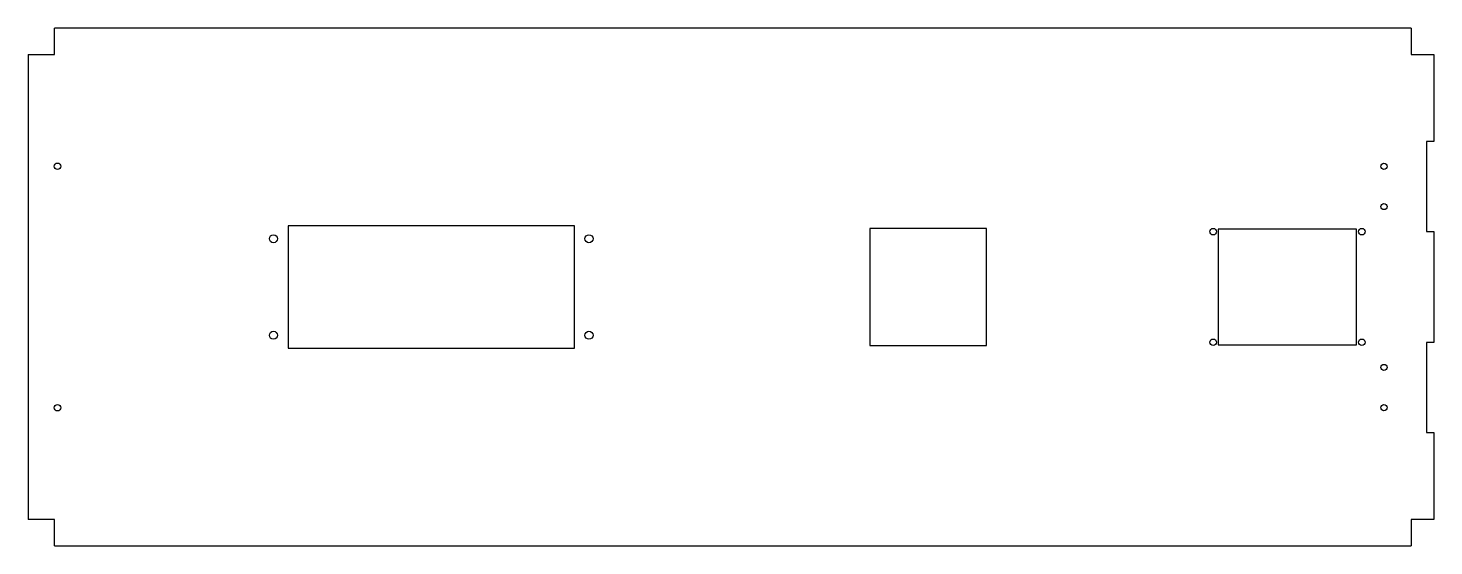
# Model space of a CAD drawing. Header units: inches. Extents: x -22 to 21.7, y -8 to 8.
import ezdxf

# ---------------------------------------------------------------- set-up
doc = ezdxf.new("R2010")
doc.units = ezdxf.units.IN
doc.header["$MEASUREMENT"] = 0

msp = doc.modelspace()

# ---------------------------------------------------------------- linework, layer by layer
at = {"color": 7, "linetype": 'Continuous', "lineweight": 25}
for p, q in [((-21.155, 7.22), (-21.155, 8.042)), ((21.025, 8.042), (-21.155, 8.042)), ((21.025, 8.042), (21.025, 7.22)), ((-21.977, 7.22), (-21.977, -7.22)), ((-21.977, 7.22), (-21.155, 7.22)), ((21.025, 7.22), (21.727, 7.22)), ((21.727, 7.22), (21.727, 4.52)), ((21.727, 4.52), (21.497, 4.52)), ((21.497, 4.52), (21.497, 1.72)), ((-13.895, 1.9), (-13.895, -1.9)), ((-4.995, 1.9), (-13.895, 1.9)), ((-4.995, -1.9), (-4.995, 1.9)), ((4.19, 1.815), (4.19, -1.815)), ((7.82, 1.815), (4.19, 1.815)), ((7.82, -1.815), (7.82, 1.815)), ((15.025, 1.8), (15.025, -1.8)), ((19.325, 1.8), (15.025, 1.8)), ((19.325, -1.8), (19.325, 1.8)), ((21.497, 1.72), (21.727, 1.72)), ((21.727, 1.72), (21.727, -1.72)), ((21.727, -1.72), (21.497, -1.72)), ((21.497, -1.72), (21.497, -4.52)), ((-13.895, -1.9), (-4.995, -1.9)), ((4.19, -1.815), (7.82, -1.815)), ((15.025, -1.8), (19.325, -1.8)), ((21.497, -4.52), (21.727, -4.52)), ((21.727, -4.52), (21.727, -7.22)), ((-21.155, -7.22), (-21.977, -7.22)), ((-21.155, -8.042), (-21.155, -7.22)), ((21.025, -7.22), (21.025, -8.042)), ((21.727, -7.22), (21.025, -7.22)), ((-21.155, -8.042), (21.025, -8.042))]:
    msp.add_line(p, q, dxfattribs=at)
for centre, radius in [((-21.065, 3.75), 0.1), ((20.175, 3.75), 0.095), ((20.175, 2.5), 0.095), ((14.866, 1.719), 0.102), ((19.484, 1.719), 0.102), ((-14.35, 1.5), 0.125), ((-4.54, 1.5), 0.125), ((-14.35, -1.5), 0.125), ((-4.54, -1.5), 0.125), ((14.866, -1.718), 0.102), ((19.484, -1.718), 0.102), ((20.175, -2.5), 0.095), ((-21.065, -3.75), 0.1), ((20.175, -3.75), 0.095)]:
    msp.add_circle(centre, radius, dxfattribs=at)

doc.saveas('drawing.dxf')
